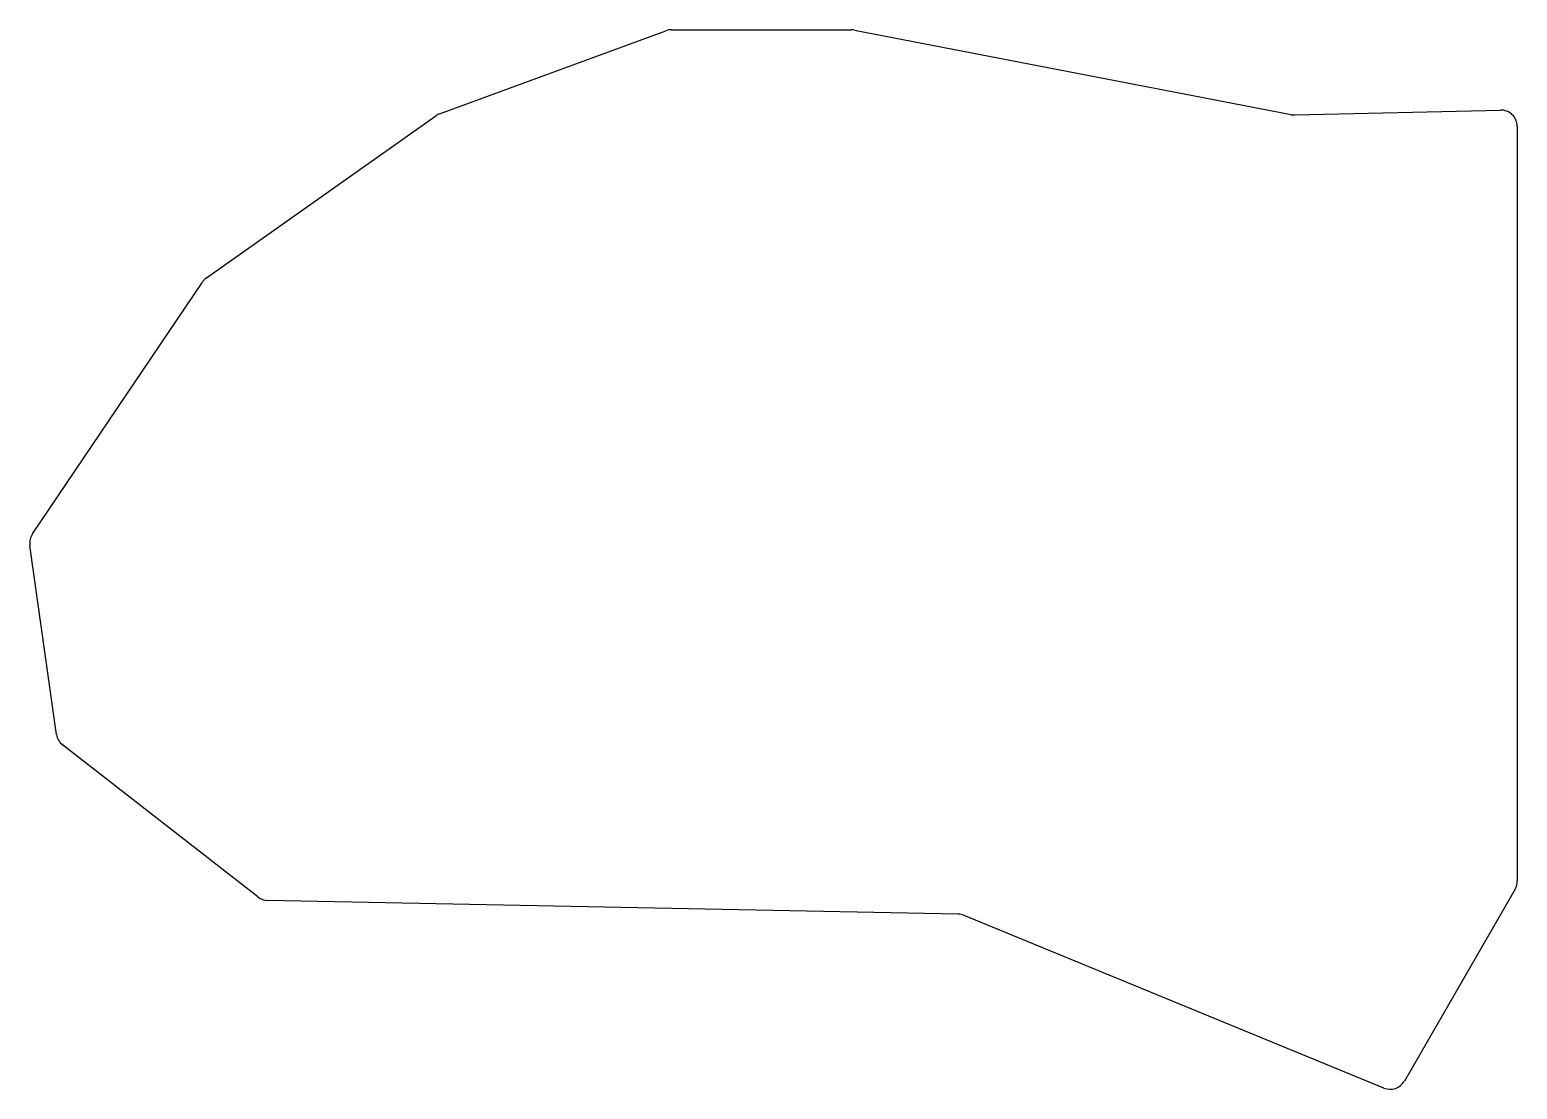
# Model space of a CAD drawing. Header units: millimetres. Extents: x 66 to 202, y -198 to -101.
import ezdxf

# ---------------------------------------------------------------- set-up
doc = ezdxf.new("R2010")
doc.units = ezdxf.units.MM

msp = doc.modelspace()

# ---------------------------------------------------------------- linework, layer by layer
for p, q in [((103.08, -108.53), (123.76, -100.94)), ((124.28, -100.85), (140.7, -100.85)), ((140.98, -100.88), (180.89, -108.61)), ((81.77, -123.53), (102.73, -108.71)), ((181.21, -108.64), (200.01, -108.19)), ((201.55, -109.69), (201.55, -178.65)), ((65.88, -146.93), (81.4, -123.92)), ((68.07, -165.25), (65.64, -147.98)), ((86.47, -180.11), (68.63, -166.22)), ((201.35, -179.4), (191.23, -196.94)), ((150.46, -181.68), (87.36, -180.43)), ((189.36, -197.58), (151, -181.8))]:
    msp.add_line(p, q)
for centre, start, end in [((124.28, -102.35), 90, 110.1508), ((140.7, -102.35), 79.0352, 90), ((103.59, -109.94), 110.1508, 125.2654), ((181.17, -107.14), 259.0352, 271.3692), ((200.05, -109.69), 0, 91.3692), ((82.64, -124.76), 125.2654, 146.0167), ((67.13, -147.77), 146.0167, 187.9938), ((69.55, -165.04), 187.9938, 232.0979), ((200.05, -178.65), 330.0227, 0), ((87.39, -178.93), 232.0979, 268.8605), ((150.43, -183.18), 67.6404, 88.8605), ((189.93, -196.19), 247.6404, 330.0227)]:
    msp.add_arc(centre, 1.5, start, end)

doc.saveas('drawing.dxf')
